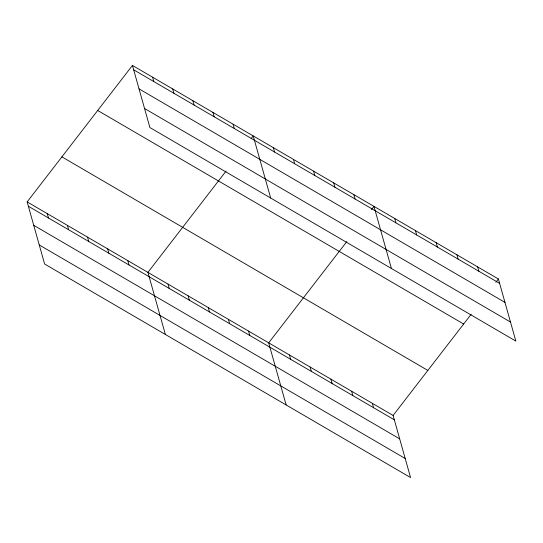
<?xml version="1.0" encoding="UTF-8"?>
<svg xmlns="http://www.w3.org/2000/svg" width="543" height="543" viewBox="0 0 543 543"><rect width="100%" height="100%" fill="white"/><g stroke="black" fill="none" stroke-linecap="round" stroke-linejoin="round"><path stroke-width="0.81" d="M27.15 201.901L393.098 415.449L410.556 477.555L44.607 264.007L27.15 201.901L132.444 65.445L498.393 278.993L515.85 341.099L149.902 127.551L132.444 65.445M226.017 171.154L147.913 272.369L165.371 334.474M251.192 138.526L253.208 135.913L270.665 198.025M346.78 241.628L268.676 342.843L286.134 404.949M371.453 209.652L373.971 206.388L391.428 268.493M393.098 415.449L471.202 314.234M495.874 282.258L498.393 278.993M133.673 69.803L499.621 283.358M139.028 88.862L504.976 302.41M144.547 108.498L510.495 322.047M97.699 110.473L463.647 324.022M61.895 156.866L427.843 370.421M28.379 206.259L394.327 419.814M33.734 225.318L399.682 438.866M39.252 244.947L405.2 458.502M477.657 266.891L478.878 271.256M456.921 254.789L458.143 259.154M436.178 242.694L437.407 247.051M415.443 230.592L416.671 234.949M394.707 218.49L395.935 222.847M353.846 194.645L355.068 199.003M333.714 182.896L334.943 187.26M313.589 171.154L314.818 175.511M372.362 403.347L373.584 407.712M293.464 159.404L294.686 163.769M351.626 391.245L352.848 395.609M273.333 147.662L274.561 152.02M330.884 379.143L332.112 383.507M310.148 367.048L311.377 371.405M233.083 124.171L234.304 128.535M289.412 354.946L290.641 359.303M212.951 112.428L214.18 116.786M192.826 100.679L194.055 105.043M248.551 331.094L249.773 335.459M172.701 88.937L173.923 93.294M228.42 319.352L229.648 323.716M152.569 77.187L153.798 81.552M208.295 307.609L209.523 311.967M188.17 295.86L189.392 300.225M168.038 284.118L169.267 288.476M127.788 260.626L129.01 264.984M107.657 248.877L108.885 253.242M87.532 237.135L88.76 241.499M67.407 225.393L68.628 229.75M47.275 213.643L48.503 218.008"/></g></svg>
